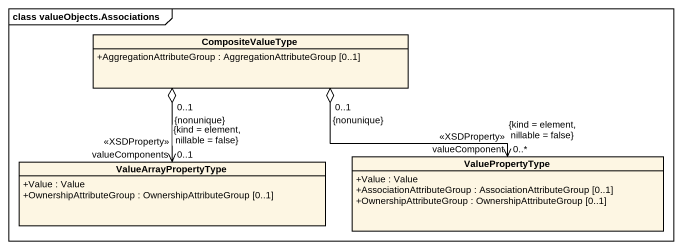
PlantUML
@startuml
mainframe class valueObjects.Associations
hide circle
hide empty members
skinparam classAttributeIconSize 0
class CompositeValueType {
  +AggregationAttributeGroup : AggregationAttributeGroup [0..1]
}
class ValueArrayPropertyType {
  +Value : Value
  +OwnershipAttributeGroup : OwnershipAttributeGroup [0..1]
}
class ValuePropertyType {
  +Value : Value
  +AssociationAttributeGroup : AssociationAttributeGroup [0..1]
  +OwnershipAttributeGroup : OwnershipAttributeGroup [0..1]
}
CompositeValueType "0..1\n{nonunique}" o--> "valueComponents\n<<XSDProperty>>\n0..1\n{kind = element, nillable = false}" ValueArrayPropertyType
CompositeValueType "0..1\n{nonunique}" o-right-> "valueComponent\n<<XSDProperty>>\n0..*\n{kind = element, nillable = false}" ValuePropertyType
@enduml
